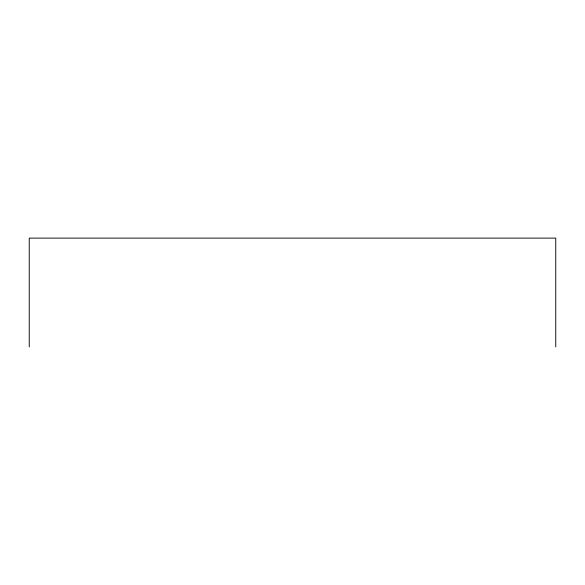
<?xml version="1.0" encoding="UTF-8"?>
<svg xmlns="http://www.w3.org/2000/svg" width="585" height="585" viewBox="0 0 585 585"><rect width="100%" height="100%" fill="white"/><g stroke="black" fill="none" stroke-linecap="round" stroke-linejoin="round"><path stroke-width="0.88" d="M555.75 346.883L555.75 238.117L29.25 238.117L29.25 346.883"/></g></svg>
